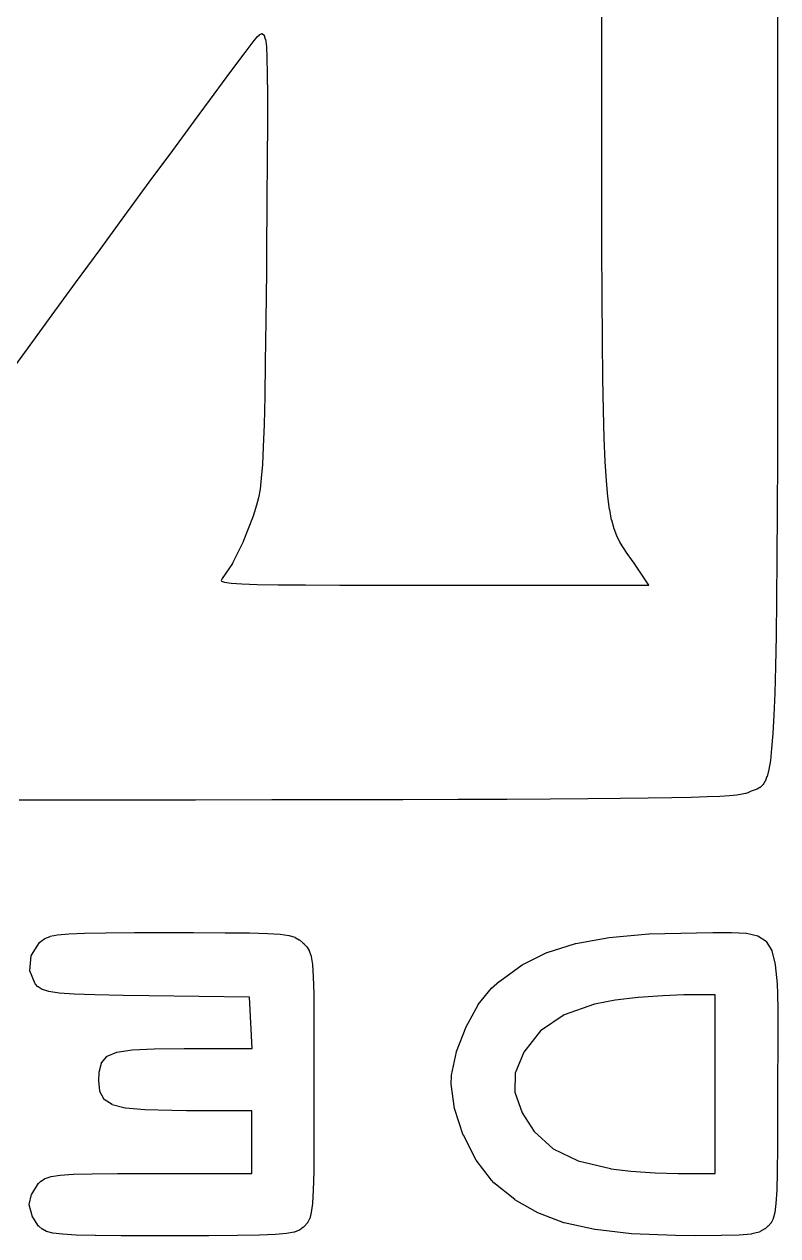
# Model space of a CAD drawing. Extents: x 92.1 to 192.1, y -135.1 to -45.9.
# Drawn here: x 175.93 to 179.62, y -63.04 to -57.11 of the extents above; entities that cross this region are included whole.
import ezdxf

# ---------------------------------------------------------------- set-up
doc = ezdxf.new("R2010")
doc.units = 0
doc.header["$MEASUREMENT"] = 0
doc.layers.add('BLACK', color=7, linetype='CONTINUOUS')

msp = doc.modelspace()

# ---------------------------------------------------------------- linework, layer by layer
at = {"layer": 'BLACK', "linetype": 'CONTINUOUS'}
for p, q in [((178.754, -57.2504), (178.754, -56.8575)), ((179.614, -56.929), (179.614, -57.4094)), ((177.049, -57.1929), (177.07, -57.167)), ((177.07, -57.1665), (177.079, -57.1578)), ((177.07, -57.1668), (177.07, -57.1665)), ((177.07, -57.167), (177.07, -57.1668)), ((177.079, -57.1578), (177.08, -57.1574)), ((177.08, -57.1574), (177.081, -57.1569)), ((177.081, -57.1569), (177.089, -57.1528)), ((177.089, -57.1527), (177.09, -57.1525)), ((177.089, -57.1528), (177.089, -57.1527)), ((177.089, -57.1528), (177.089, -57.1528)), ((177.09, -57.1525), (177.091, -57.1523)), ((177.091, -57.1523), (177.091, -57.1524)), ((177.091, -57.1524), (177.091, -57.1523)), ((177.091, -57.1523), (177.092, -57.1524)), ((177.092, -57.1524), (177.093, -57.1525)), ((177.093, -57.1525), (177.093, -57.1525)), ((177.093, -57.1525), (177.093, -57.1526)), ((177.093, -57.1526), (177.093, -57.1529)), ((177.093, -57.1529), (177.094, -57.1532)), ((177.094, -57.1532), (177.094, -57.1533)), ((177.094, -57.1533), (177.094, -57.1534)), ((177.094, -57.1534), (177.101, -57.1586)), ((177.101, -57.1586), (177.102, -57.1591)), ((177.102, -57.1591), (177.102, -57.1596)), ((177.102, -57.1596), (177.102, -57.1598)), ((177.102, -57.1598), (177.102, -57.1599)), ((177.102, -57.1599), (177.103, -57.1605)), ((177.103, -57.1605), (177.103, -57.1612)), ((177.103, -57.1612), (177.108, -57.1794)), ((177.005, -57.2515), (177.049, -57.1931)), ((177.049, -57.193), (177.049, -57.1929)), ((177.049, -57.1931), (177.049, -57.193)), ((177.108, -57.1794), (177.108, -57.1798)), ((177.108, -57.1798), (177.109, -57.1802)), ((177.109, -57.1802), (177.113, -57.2149)), ((177.113, -57.2149), (177.113, -57.2151)), ((177.113, -57.2151), (177.113, -57.2153)), ((177.113, -57.2153), (177.115, -57.2702)), ((176.94, -57.338), (177.005, -57.2515)), ((177.005, -57.2515), (177.005, -57.2515)), ((177.005, -57.2515), (177.005, -57.2515)), ((177.115, -57.2702), (177.115, -57.2702)), ((177.115, -57.2702), (177.115, -57.2703)), ((177.115, -57.2703), (177.117, -57.349)), ((178.754, -57.6027), (178.754, -57.2504)), ((178.754, -57.2504), (178.754, -57.2504)), ((176.858, -57.4485), (176.94, -57.3381)), ((176.94, -57.3381), (176.94, -57.338)), ((176.94, -57.338), (176.94, -57.338)), ((177.117, -57.349), (177.117, -57.349)), ((177.117, -57.349), (177.117, -57.349)), ((177.117, -57.349), (177.118, -57.4551)), ((179.614, -57.4094), (179.614, -57.8485)), ((176.762, -57.5785), (176.858, -57.4485)), ((176.858, -57.4485), (176.858, -57.4485)), ((176.858, -57.4485), (176.858, -57.4485)), ((177.118, -57.4551), (177.118, -57.4551)), ((177.118, -57.4551), (177.118, -57.4551)), ((177.118, -57.4551), (177.118, -57.5921)), ((176.655, -57.7237), (176.762, -57.5785)), ((176.762, -57.5785), (176.762, -57.5785)), ((176.762, -57.5785), (176.762, -57.5785)), ((177.118, -57.5921), (177.117, -57.7636)), ((177.118, -57.5921), (177.118, -57.5921)), ((177.118, -57.5921), (177.118, -57.5921)), ((178.754, -57.9168), (178.754, -57.6027)), ((178.754, -57.6027), (178.754, -57.6027)), ((176.54, -57.8801), (176.655, -57.7238)), ((176.655, -57.7238), (176.655, -57.7237)), ((176.655, -57.7238), (176.655, -57.7238)), ((177.117, -57.7636), (177.115, -57.9733)), ((177.117, -57.7636), (177.117, -57.7636)), ((177.117, -57.7636), (177.117, -57.7636)), ((176.421, -58.0431), (176.54, -57.8801)), ((176.54, -57.8801), (176.54, -57.8801)), ((176.54, -57.8801), (176.54, -57.8801)), ((179.614, -57.8485), (179.614, -57.8485)), ((179.614, -57.8485), (179.614, -58.2481)), ((178.755, -58.195), (178.754, -57.9168)), ((178.754, -57.9168), (178.754, -57.9168)), ((178.754, -57.9168), (178.754, -57.9168)), ((177.115, -57.9733), (177.113, -58.2247)), ((177.115, -57.9733), (177.115, -57.9733)), ((176.3, -58.2086), (176.421, -58.0431)), ((176.421, -58.0431), (176.421, -58.0431)), ((176.421, -58.0431), (176.421, -58.0431)), ((176.18, -58.3722), (176.3, -58.2086)), ((176.3, -58.2086), (176.3, -58.2086)), ((176.3, -58.2086), (176.3, -58.2086)), ((177.113, -58.2247), (177.113, -58.2247)), ((177.113, -58.2247), (177.113, -58.3145)), ((178.756, -58.4399), (178.755, -58.195)), ((178.755, -58.195), (178.755, -58.195)), ((178.755, -58.195), (178.755, -58.195)), ((179.614, -58.2481), (179.614, -58.2481)), ((179.614, -58.2481), (179.614, -58.6102)), ((177.113, -58.3145), (177.11, -58.5578)), ((177.113, -58.3145), (177.113, -58.3145)), ((176.065, -58.5298), (176.18, -58.3722)), ((176.18, -58.3722), (176.18, -58.3722)), ((178.757, -58.6537), (178.756, -58.4399)), ((178.756, -58.4399), (178.756, -58.4399)), ((178.756, -58.4399), (178.756, -58.4399)), ((175.958, -58.6769), (176.065, -58.5298)), ((176.065, -58.5298), (176.065, -58.5298)), ((176.065, -58.5298), (176.065, -58.5298)), ((177.11, -58.5578), (177.108, -58.7613)), ((177.11, -58.5578), (177.11, -58.5578)), ((177.11, -58.5578), (177.11, -58.5578)), ((178.759, -58.8389), (178.757, -58.6537)), ((178.757, -58.6537), (178.757, -58.6537)), ((178.757, -58.6537), (178.757, -58.6537)), ((179.614, -58.6102), (179.614, -58.6102)), ((179.614, -58.6102), (179.614, -58.9366)), ((175.862, -58.8094), (175.958, -58.6769)), ((175.958, -58.6769), (175.958, -58.6769)), ((175.958, -58.6769), (175.958, -58.6769)), ((177.108, -58.7613), (177.105, -58.9292)), ((177.108, -58.7613), (177.108, -58.7613)), ((177.108, -58.7613), (177.108, -58.7613)), ((178.762, -58.9978), (178.759, -58.8389)), ((178.759, -58.8389), (178.759, -58.8389)), ((178.759, -58.8389), (178.759, -58.8389)), ((177.105, -58.9292), (177.102, -59.0657)), ((177.105, -58.9292), (177.105, -58.9292)), ((177.105, -58.9292), (177.105, -58.9292)), ((179.614, -58.9366), (179.613, -59.2293)), ((179.614, -58.9366), (179.614, -58.9366)), ((178.766, -59.1328), (178.762, -58.9978)), ((178.762, -58.9978), (178.762, -58.9978)), ((178.762, -58.9978), (178.762, -58.9978)), ((177.102, -59.0658), (177.098, -59.175)), ((177.102, -59.0657), (177.102, -59.0657)), ((177.102, -59.0657), (177.102, -59.0658)), ((178.766, -59.1329), (178.766, -59.1328)), ((178.771, -59.2464), (178.766, -59.1329)), ((178.766, -59.1329), (178.766, -59.1329)), ((177.098, -59.1751), (177.094, -59.2614)), ((177.098, -59.175), (177.098, -59.1751)), ((177.098, -59.1751), (177.098, -59.1751)), ((178.771, -59.2465), (178.771, -59.2464)), ((178.777, -59.3409), (178.771, -59.2465)), ((178.771, -59.2465), (178.771, -59.2465)), ((179.613, -59.2293), (179.612, -59.49)), ((179.613, -59.2293), (179.613, -59.2293)), ((179.613, -59.2293), (179.613, -59.2293)), ((177.094, -59.2615), (177.088, -59.3289)), ((177.094, -59.2614), (177.094, -59.2614)), ((177.094, -59.2614), (177.094, -59.2615)), ((177.088, -59.3291), (177.082, -59.3819)), ((177.088, -59.3289), (177.088, -59.329)), ((177.088, -59.329), (177.088, -59.3291)), ((178.777, -59.341), (178.777, -59.3409)), ((178.784, -59.4187), (178.777, -59.341)), ((178.777, -59.341), (178.777, -59.341)), ((177.074, -59.4248), (177.064, -59.4609)), ((177.082, -59.3822), (177.074, -59.4245)), ((177.074, -59.4245), (177.074, -59.4247)), ((177.074, -59.4247), (177.074, -59.4248)), ((177.082, -59.3819), (177.082, -59.3821)), ((177.082, -59.3821), (177.082, -59.3822)), ((178.784, -59.4188), (178.784, -59.4187)), ((178.784, -59.4189), (178.784, -59.4188)), ((178.792, -59.4823), (178.784, -59.4189)), ((177.064, -59.4611), (177.048, -59.5142)), ((177.064, -59.4609), (177.064, -59.461)), ((177.064, -59.461), (177.064, -59.4611)), ((178.793, -59.4824), (178.792, -59.4823)), ((178.793, -59.4825), (178.793, -59.4824)), ((178.802, -59.5339), (178.793, -59.4825)), ((177.048, -59.5145), (177, -59.639)), ((177.048, -59.5142), (177.048, -59.5143)), ((177.048, -59.5143), (177.048, -59.5145)), ((178.803, -59.5341), (178.802, -59.5339)), ((178.803, -59.5343), (178.803, -59.5341)), ((178.814, -59.5761), (178.803, -59.5343)), ((179.612, -59.49), (179.611, -59.7206)), ((179.612, -59.49), (179.612, -59.49)), ((179.612, -59.49), (179.612, -59.49)), ((178.814, -59.5763), (178.814, -59.5761)), ((178.814, -59.5766), (178.814, -59.5763)), ((178.827, -59.6112), (178.814, -59.5766)), ((177, -59.6395), (176.948, -59.7455)), ((177, -59.639), (177, -59.6392)), ((177, -59.6392), (177, -59.6395)), ((178.828, -59.6114), (178.827, -59.6112)), ((178.828, -59.6117), (178.828, -59.6114)), ((178.843, -59.6415), (178.828, -59.6117)), ((178.843, -59.6417), (178.843, -59.6415)), ((178.843, -59.6419), (178.843, -59.6417)), ((178.86, -59.6693), (178.843, -59.6419)), ((178.86, -59.6694), (178.86, -59.6693)), ((178.86, -59.6695), (178.86, -59.6694)), ((178.879, -59.6969), (178.86, -59.6695)), ((178.879, -59.697), (178.879, -59.6969)), ((178.9, -59.7267), (178.879, -59.697)), ((178.879, -59.697), (178.879, -59.697)), ((179.611, -59.7206), (179.609, -59.9231)), ((179.611, -59.7206), (179.611, -59.7206)), ((179.611, -59.7206), (179.611, -59.7206)), ((176.948, -59.7461), (176.897, -59.8206)), ((176.948, -59.7455), (176.948, -59.7458)), ((176.948, -59.7458), (176.948, -59.7461)), ((178.912, -59.7445), (178.9, -59.7267)), ((178.985, -59.8525), (178.912, -59.7445)), ((176.895, -59.8234), (176.892, -59.8292)), ((176.892, -59.8292), (176.894, -59.8325)), ((176.894, -59.8325), (176.909, -59.8377)), ((176.897, -59.821), (176.895, -59.8234)), ((176.897, -59.8206), (176.897, -59.8208)), ((176.897, -59.8208), (176.897, -59.821)), ((176.909, -59.8377), (176.941, -59.8422)), ((176.941, -59.8422), (176.993, -59.8458)), ((176.993, -59.8458), (177.068, -59.8484)), ((177.068, -59.8484), (177.171, -59.8503)), ((177.171, -59.8503), (177.171, -59.8503)), ((177.171, -59.8503), (177.305, -59.8515)), ((177.305, -59.8515), (177.305, -59.8515)), ((177.305, -59.8515), (177.473, -59.8521)), ((177.473, -59.8521), (177.678, -59.8524)), ((177.678, -59.8524), (177.926, -59.8525)), ((177.926, -59.8525), (178.985, -59.8525)), ((179.609, -59.9231), (179.607, -60.0993)), ((179.609, -59.9231), (179.609, -59.9231)), ((179.609, -59.9231), (179.609, -59.9231)), ((179.607, -60.0993), (179.604, -60.2511)), ((179.607, -60.0993), (179.607, -60.0993)), ((179.607, -60.0993), (179.607, -60.0993)), ((179.604, -60.2511), (179.6, -60.3804)), ((179.604, -60.2511), (179.604, -60.2511)), ((179.604, -60.2511), (179.604, -60.2511)), ((179.6, -60.3804), (179.596, -60.489)), ((179.6, -60.3804), (179.6, -60.3804)), ((179.6, -60.3804), (179.6, -60.3804)), ((179.596, -60.4891), (179.591, -60.5789)), ((179.596, -60.489), (179.596, -60.4891)), ((179.596, -60.4891), (179.596, -60.4891)), ((179.591, -60.579), (179.585, -60.6519)), ((179.591, -60.5789), (179.591, -60.579)), ((179.591, -60.579), (179.591, -60.579)), ((179.585, -60.6521), (179.579, -60.71)), ((179.585, -60.6519), (179.585, -60.652)), ((179.585, -60.652), (179.585, -60.6521)), ((179.579, -60.7102), (179.571, -60.755)), ((179.579, -60.71), (179.579, -60.7101)), ((179.579, -60.7101), (179.579, -60.7102)), ((179.562, -60.7895), (179.553, -60.8135)), ((179.563, -60.7888), (179.562, -60.7891)), ((179.562, -60.7891), (179.562, -60.7895)), ((179.571, -60.7554), (179.563, -60.7888)), ((179.571, -60.755), (179.571, -60.7552)), ((179.571, -60.7552), (179.571, -60.7554)), ((179.515, -60.8511), (179.5, -60.8563)), ((179.528, -60.8436), (179.515, -60.8507)), ((179.515, -60.8507), (179.515, -60.8509)), ((179.515, -60.8509), (179.515, -60.8511)), ((179.529, -60.8432), (179.528, -60.8436)), ((179.541, -60.8319), (179.529, -60.8429)), ((179.529, -60.8429), (179.529, -60.8432)), ((179.542, -60.831), (179.541, -60.8314)), ((179.541, -60.8314), (179.541, -60.8319)), ((179.552, -60.8144), (179.542, -60.831)), ((179.553, -60.8139), (179.552, -60.8144)), ((179.553, -60.8135), (179.553, -60.8139)), ((176.355, -60.9048), (175.904, -60.905)), ((176.766, -60.9045), (176.355, -60.9048)), ((176.355, -60.9048), (176.355, -60.9048)), ((177.139, -60.9041), (176.766, -60.9045)), ((176.766, -60.9045), (176.766, -60.9045)), ((177.477, -60.9036), (177.139, -60.9041)), ((177.139, -60.9041), (177.139, -60.9041)), ((177.78, -60.9029), (177.477, -60.9036)), ((177.477, -60.9036), (177.477, -60.9036)), ((178.05, -60.9021), (177.78, -60.9029)), ((177.78, -60.9029), (177.78, -60.9029)), ((178.29, -60.9012), (178.05, -60.9021)), ((178.05, -60.9021), (178.05, -60.9021)), ((178.502, -60.9001), (178.29, -60.9012)), ((178.29, -60.9012), (178.29, -60.9012)), ((178.29, -60.9012), (178.29, -60.9012)), ((178.686, -60.8988), (178.502, -60.9001)), ((178.502, -60.9001), (178.502, -60.9001)), ((178.502, -60.9001), (178.502, -60.9001)), ((178.845, -60.8973), (178.686, -60.8988)), ((178.686, -60.8988), (178.686, -60.8988)), ((178.686, -60.8988), (178.686, -60.8988)), ((178.981, -60.8956), (178.845, -60.8973)), ((178.845, -60.8973), (178.845, -60.8973)), ((178.845, -60.8973), (178.845, -60.8973)), ((179.096, -60.8937), (178.981, -60.8956)), ((178.981, -60.8956), (178.981, -60.8956)), ((178.981, -60.8956), (178.981, -60.8956)), ((179.192, -60.8915), (179.096, -60.8937)), ((179.096, -60.8937), (179.096, -60.8937)), ((179.096, -60.8937), (179.096, -60.8937)), ((179.269, -60.8891), (179.192, -60.8915)), ((179.192, -60.8915), (179.192, -60.8915)), ((179.192, -60.8915), (179.192, -60.8915)), ((179.331, -60.8863), (179.269, -60.8891)), ((179.269, -60.8891), (179.269, -60.889)), ((179.269, -60.889), (179.269, -60.8891)), ((179.379, -60.8833), (179.331, -60.8863)), ((179.331, -60.8863), (179.331, -60.8863)), ((179.331, -60.8863), (179.331, -60.8863)), ((179.415, -60.88), (179.379, -60.8833)), ((179.379, -60.8833), (179.379, -60.8833)), ((179.379, -60.8833), (179.379, -60.8833)), ((179.441, -60.8764), (179.415, -60.88)), ((179.415, -60.88), (179.415, -60.88)), ((179.415, -60.88), (179.415, -60.88)), ((179.458, -60.8724), (179.441, -60.8763)), ((179.441, -60.8763), (179.441, -60.8763)), ((179.441, -60.8763), (179.441, -60.8764)), ((179.459, -60.8722), (179.458, -60.8724)), ((179.468, -60.8688), (179.459, -60.8721)), ((179.459, -60.8721), (179.459, -60.8722)), ((179.485, -60.8616), (179.468, -60.8687)), ((179.468, -60.8687), (179.468, -60.8688)), ((179.468, -60.8688), (179.468, -60.8688)), ((179.5, -60.8564), (179.485, -60.8616)), ((179.5, -60.8563), (179.5, -60.8564)), ((179.5, -60.8564), (179.5, -60.8564)), ((176.056, -61.5713), (176.092, -61.5642)), ((176.092, -61.5641), (176.146, -61.5592)), ((176.092, -61.5642), (176.092, -61.5641)), ((176.092, -61.5642), (176.092, -61.5642)), ((176.146, -61.5592), (176.223, -61.556)), ((176.146, -61.5592), (176.146, -61.5592)), ((176.146, -61.5592), (176.146, -61.5592)), ((176.223, -61.556), (176.328, -61.5543)), ((176.223, -61.556), (176.223, -61.5561)), ((176.223, -61.5561), (176.223, -61.556)), ((176.328, -61.5543), (176.468, -61.5536)), ((176.328, -61.5543), (176.328, -61.5543)), ((176.328, -61.5543), (176.328, -61.5543)), ((176.468, -61.5536), (176.647, -61.5534)), ((176.468, -61.5536), (176.468, -61.5536)), ((176.468, -61.5536), (176.468, -61.5536)), ((176.647, -61.5534), (176.647, -61.5534)), ((176.647, -61.5534), (176.647, -61.5534)), ((176.647, -61.5534), (176.757, -61.5534)), ((176.757, -61.5534), (176.757, -61.5534)), ((176.757, -61.5534), (176.757, -61.5534)), ((176.757, -61.5534), (176.912, -61.5538)), ((176.912, -61.5538), (176.912, -61.5538)), ((176.912, -61.5538), (176.912, -61.5538)), ((176.912, -61.5538), (177.03, -61.555)), ((177.03, -61.555), (177.03, -61.555)), ((177.03, -61.555), (177.03, -61.555)), ((177.03, -61.555), (177.118, -61.5574)), ((177.118, -61.5574), (177.118, -61.5574)), ((177.118, -61.5574), (177.118, -61.5574)), ((177.118, -61.5574), (177.18, -61.5614)), ((177.18, -61.5614), (177.181, -61.5615)), ((177.181, -61.5615), (177.181, -61.5615)), ((177.181, -61.5615), (177.223, -61.5676)), ((178.791, -61.5765), (178.985, -61.5598)), ((178.985, -61.5598), (178.985, -61.5598)), ((178.985, -61.5598), (178.986, -61.5598)), ((178.986, -61.5598), (179.218, -61.5542)), ((179.218, -61.5542), (179.297, -61.5534)), ((179.218, -61.5542), (179.218, -61.5542)), ((179.218, -61.5542), (179.218, -61.5542)), ((179.297, -61.5534), (179.389, -61.5526)), ((179.297, -61.5534), (179.297, -61.5534)), ((179.297, -61.5534), (179.297, -61.5534)), ((179.389, -61.5526), (179.389, -61.5526)), ((179.389, -61.5526), (179.461, -61.5562)), ((179.389, -61.5526), (179.389, -61.5526)), ((179.461, -61.5562), (179.462, -61.5563)), ((179.462, -61.5563), (179.462, -61.5563)), ((179.462, -61.5563), (179.517, -61.5689)), ((175.964, -61.6643), (176.003, -61.6019)), ((176.003, -61.6019), (176.004, -61.6014)), ((176.004, -61.6009), (176.011, -61.595)), ((176.004, -61.6014), (176.004, -61.6009)), ((176.011, -61.5947), (176.029, -61.5819)), ((176.011, -61.5949), (176.011, -61.5947)), ((176.011, -61.595), (176.011, -61.5949)), ((176.029, -61.5819), (176.03, -61.5817)), ((176.03, -61.5814), (176.055, -61.5716)), ((176.03, -61.5817), (176.03, -61.5814)), ((176.055, -61.5715), (176.056, -61.5713)), ((176.055, -61.5716), (176.055, -61.5715)), ((177.223, -61.5676), (177.224, -61.5677)), ((177.224, -61.5677), (177.224, -61.5678)), ((177.224, -61.5678), (177.253, -61.5764)), ((177.253, -61.5764), (177.253, -61.5766)), ((177.253, -61.5766), (177.254, -61.5768)), ((177.254, -61.5768), (177.274, -61.5884)), ((177.274, -61.5884), (177.274, -61.5887)), ((177.274, -61.5887), (177.275, -61.589)), ((177.275, -61.589), (177.292, -61.6039)), ((177.292, -61.6039), (177.292, -61.604)), ((177.292, -61.604), (177.292, -61.6041)), ((177.292, -61.6041), (177.296, -61.6074)), ((177.296, -61.6074), (177.296, -61.6075)), ((177.296, -61.6075), (177.296, -61.6076)), ((177.296, -61.6076), (177.311, -61.6228)), ((177.311, -61.6228), (177.311, -61.6232)), ((177.311, -61.6232), (177.311, -61.6236)), ((177.311, -61.6236), (177.323, -61.6417)), ((178.487, -61.6503), (178.626, -61.6062)), ((178.626, -61.6061), (178.627, -61.606)), ((178.626, -61.6062), (178.626, -61.6061)), ((178.627, -61.606), (178.79, -61.5765)), ((178.79, -61.5765), (178.79, -61.5765)), ((178.79, -61.5765), (178.791, -61.5765)), ((179.517, -61.5689), (179.517, -61.5689)), ((179.517, -61.5689), (179.517, -61.5689)), ((179.517, -61.5689), (179.518, -61.5693)), ((179.518, -61.5693), (179.518, -61.5696)), ((179.518, -61.5696), (179.518, -61.5696)), ((179.518, -61.5696), (179.518, -61.5696)), ((179.518, -61.5696), (179.558, -61.5958)), ((179.558, -61.5958), (179.558, -61.596)), ((179.558, -61.596), (179.558, -61.5961)), ((179.558, -61.5961), (179.558, -61.5966)), ((179.558, -61.5966), (179.559, -61.597)), ((179.559, -61.597), (179.559, -61.5972)), ((179.559, -61.5972), (179.559, -61.5974)), ((179.559, -61.5974), (179.586, -61.6416)), ((175.956, -61.7382), (175.963, -61.6665)), ((175.963, -61.6649), (175.964, -61.6646)), ((175.963, -61.6654), (175.963, -61.6649)), ((175.963, -61.6659), (175.963, -61.6654)), ((175.963, -61.6662), (175.963, -61.6659)), ((175.963, -61.6665), (175.963, -61.6662)), ((175.964, -61.6646), (175.964, -61.6643)), ((177.323, -61.6417), (177.323, -61.6423)), ((177.323, -61.6423), (177.323, -61.6428)), ((177.323, -61.6428), (177.332, -61.6692)), ((177.332, -61.6692), (177.332, -61.6696)), ((177.332, -61.6696), (177.332, -61.67)), ((177.332, -61.67), (177.338, -61.7099)), ((178.365, -61.7111), (178.486, -61.6506)), ((178.486, -61.6506), (178.487, -61.6505)), ((178.487, -61.6505), (178.487, -61.6503)), ((179.586, -61.6416), (179.586, -61.6423)), ((179.586, -61.6423), (179.586, -61.643)), ((179.586, -61.643), (179.603, -61.7099)), ((175.956, -61.7386), (175.956, -61.7382)), ((175.956, -61.7389), (175.956, -61.7386)), ((175.956, -61.7394), (175.956, -61.7389)), ((175.956, -61.74), (175.956, -61.7394)), ((175.956, -61.7403), (175.956, -61.74)), ((175.956, -61.7406), (175.956, -61.7403)), ((175.982, -61.8043), (175.956, -61.7406)), ((177.338, -61.7099), (177.338, -61.7101)), ((177.338, -61.7101), (177.338, -61.7103)), ((177.338, -61.7103), (177.342, -61.7692)), ((178.255, -61.7903), (178.364, -61.7115)), ((178.364, -61.7115), (178.365, -61.7114)), ((178.365, -61.7114), (178.365, -61.7111)), ((179.603, -61.7099), (179.603, -61.7102)), ((179.603, -61.7102), (179.603, -61.7106)), ((179.603, -61.7106), (179.612, -61.8046)), ((177.342, -61.7692), (177.342, -61.7693)), ((177.342, -61.7693), (177.342, -61.7693)), ((177.342, -61.7693), (177.345, -61.8523)), ((178.215, -61.8248), (178.254, -61.7906)), ((178.254, -61.7904), (178.255, -61.7903)), ((178.254, -61.7906), (178.254, -61.7904)), ((175.983, -61.805), (175.982, -61.8043)), ((175.982, -61.8043), (175.982, -61.8043)), ((175.982, -61.8043), (175.982, -61.8043)), ((175.983, -61.8057), (175.983, -61.805)), ((175.983, -61.8058), (175.983, -61.8057)), ((175.995, -61.8187), (175.983, -61.8058)), ((175.983, -61.8058), (175.983, -61.8058)), ((175.996, -61.819), (175.995, -61.8187)), ((175.996, -61.8194), (175.996, -61.819)), ((176.016, -61.8319), (175.996, -61.8194)), ((176.016, -61.8322), (176.016, -61.8319)), ((176.017, -61.8325), (176.016, -61.8322)), ((176.049, -61.8421), (176.017, -61.8325)), ((176.049, -61.8423), (176.049, -61.8421)), ((176.049, -61.8421), (176.049, -61.8421)), ((176.099, -61.8495), (176.049, -61.8423)), ((176.172, -61.8549), (176.099, -61.8495)), ((176.099, -61.8495), (176.099, -61.8495)), ((176.099, -61.8495), (176.099, -61.8495)), ((176.274, -61.8588), (176.172, -61.8549)), ((176.172, -61.8549), (176.172, -61.8549)), ((176.172, -61.8549), (176.172, -61.8549)), ((176.412, -61.8617), (176.274, -61.8588)), ((176.274, -61.8588), (176.274, -61.8588)), ((176.274, -61.8588), (176.274, -61.8588)), ((176.538, -61.8634), (176.412, -61.8617)), ((176.412, -61.8617), (176.412, -61.8617)), ((176.412, -61.8617), (176.412, -61.8617)), ((177.345, -61.8523), (177.345, -61.8524)), ((177.345, -61.8524), (177.345, -61.8524)), ((177.345, -61.8524), (177.346, -61.9649)), ((178.149, -61.9054), (178.214, -61.8254)), ((178.214, -61.8254), (178.215, -61.8251)), ((178.215, -61.8251), (178.215, -61.8248)), ((179.155, -61.8582), (179.053, -61.8621)), ((179.161, -61.8582), (179.155, -61.8582)), ((179.309, -61.8582), (179.161, -61.8582)), ((179.309, -62.7327), (179.309, -61.8582)), ((179.612, -61.8046), (179.612, -61.8048)), ((179.612, -61.8048), (179.612, -61.8049)), ((179.612, -61.8049), (179.613, -61.8531)), ((179.613, -61.8531), (179.615, -61.9306)), ((177.031, -61.8695), (176.538, -61.8634)), ((176.538, -61.8634), (176.538, -61.8634)), ((176.538, -61.8634), (176.538, -61.8634)), ((177.037, -61.9952), (177.031, -61.8695)), ((178.09, -62.0147), (178.149, -61.9062)), ((178.149, -61.9058), (178.149, -61.9054)), ((178.149, -61.9062), (178.149, -61.9058)), ((178.719, -61.9033), (178.57, -61.9557)), ((178.819, -61.8847), (178.719, -61.9033)), ((178.932, -61.8716), (178.819, -61.8847)), ((179.053, -61.8621), (178.932, -61.8716)), ((177.346, -61.9649), (177.346, -61.9649)), ((177.346, -61.9649), (177.346, -61.9649)), ((177.346, -61.9649), (177.346, -62.1121)), ((178.57, -61.9557), (178.455, -62.0338)), ((179.615, -61.9306), (179.615, -61.9307)), ((179.615, -61.9307), (179.615, -61.9308)), ((179.615, -61.9308), (179.615, -62.0927)), ((177.044, -62.1204), (177.037, -61.9952)), ((178.044, -62.1357), (178.09, -62.0154)), ((178.09, -62.0151), (178.09, -62.0147)), ((178.09, -62.0154), (178.09, -62.0151)), ((178.455, -62.0338), (178.373, -62.1392)), ((179.615, -62.0927), (179.614, -62.2954)), ((179.615, -62.0927), (179.615, -62.0927)), ((179.615, -62.0927), (179.615, -62.0927)), ((176.334, -62.159), (176.381, -62.1389)), ((176.381, -62.1389), (176.382, -62.1387)), ((176.382, -62.1385), (176.456, -62.127)), ((176.382, -62.1387), (176.382, -62.1385)), ((176.456, -62.127), (176.457, -62.127)), ((176.457, -62.1269), (176.564, -62.1216)), ((176.457, -62.127), (176.457, -62.1269)), ((176.564, -62.1216), (176.711, -62.1204)), ((176.564, -62.1216), (176.564, -62.1216)), ((176.564, -62.1216), (176.564, -62.1216)), ((176.711, -62.1204), (176.711, -62.1204)), ((176.711, -62.1204), (176.711, -62.1204)), ((176.711, -62.1204), (177.044, -62.1204)), ((177.346, -62.1121), (177.346, -62.1121)), ((177.346, -62.1121), (177.346, -62.1121)), ((177.346, -62.1121), (177.346, -62.2994)), ((178.019, -62.2518), (178.044, -62.1364)), ((178.044, -62.1361), (178.044, -62.1357)), ((178.044, -62.1364), (178.044, -62.1361)), ((178.373, -62.1392), (178.331, -62.2407)), ((176.295, -62.2371), (176.306, -62.1932)), ((176.306, -62.1914), (176.307, -62.1912)), ((176.306, -62.1916), (176.306, -62.1914)), ((176.306, -62.1922), (176.306, -62.1916)), ((176.306, -62.1927), (176.306, -62.1922)), ((176.306, -62.193), (176.306, -62.1927)), ((176.306, -62.1932), (176.306, -62.193)), ((176.307, -62.1912), (176.332, -62.1604)), ((176.332, -62.1602), (176.333, -62.1599)), ((176.332, -62.1604), (176.332, -62.1602)), ((176.333, -62.1596), (176.334, -62.1592)), ((176.333, -62.1599), (176.333, -62.1596)), ((176.334, -62.1591), (176.334, -62.159)), ((176.334, -62.1592), (176.334, -62.1591)), ((176.293, -62.2787), (176.295, -62.238)), ((176.295, -62.2376), (176.295, -62.2371)), ((176.295, -62.238), (176.295, -62.2376)), ((178.017, -62.2951), (178.019, -62.2525)), ((178.019, -62.2522), (178.019, -62.2518)), ((178.019, -62.2525), (178.019, -62.2522)), ((178.331, -62.2407), (178.328, -62.335)), ((176.293, -62.2791), (176.293, -62.2787)), ((176.293, -62.2794), (176.293, -62.2791)), ((176.298, -62.3294), (176.293, -62.2794)), ((176.298, -62.3295), (176.298, -62.3294)), ((176.298, -62.3294), (176.298, -62.3294)), ((176.298, -62.3303), (176.298, -62.3295)), ((176.299, -62.331), (176.298, -62.3303)), ((176.299, -62.3311), (176.299, -62.331)), ((176.318, -62.3679), (176.299, -62.3311)), ((176.299, -62.3311), (176.299, -62.3311)), ((177.346, -62.2994), (177.346, -62.2994)), ((177.346, -62.2994), (177.346, -62.4456)), ((178.017, -62.2956), (178.017, -62.2951)), ((178.017, -62.2961), (178.017, -62.2956)), ((178.033, -62.4143), (178.017, -62.2961)), ((178.328, -62.335), (178.364, -62.4359)), ((179.614, -62.2954), (179.614, -62.2954)), ((179.614, -62.2954), (179.614, -62.4474)), ((176.318, -62.3683), (176.318, -62.3679)), ((176.318, -62.3686), (176.318, -62.3683)), ((176.318, -62.3689), (176.318, -62.3686)), ((176.319, -62.3693), (176.318, -62.3689)), ((176.319, -62.3695), (176.319, -62.3693)), ((176.319, -62.3698), (176.319, -62.3695)), ((176.358, -62.3954), (176.319, -62.3698)), ((176.358, -62.3957), (176.358, -62.3954)), ((176.359, -62.3961), (176.358, -62.3957)), ((176.423, -62.4124), (176.359, -62.3961)), ((176.424, -62.4125), (176.423, -62.4124)), ((176.423, -62.4124), (176.423, -62.4124)), ((176.519, -62.4214), (176.424, -62.4125)), ((176.651, -62.4249), (176.519, -62.4214)), ((176.519, -62.4214), (176.519, -62.4214)), ((176.519, -62.4214), (176.519, -62.4214)), ((176.723, -62.4252), (176.651, -62.4249)), ((176.651, -62.4249), (176.651, -62.4249)), ((176.651, -62.4249), (176.651, -62.4249)), ((177.042, -62.4252), (176.723, -62.4252)), ((176.723, -62.4252), (176.723, -62.4252)), ((176.723, -62.4252), (176.723, -62.4252)), ((177.042, -62.7327), (177.042, -62.4252)), ((177.346, -62.4456), (177.346, -62.4456)), ((177.346, -62.4456), (177.346, -62.4456)), ((177.346, -62.4456), (177.346, -62.6027)), ((178.033, -62.4147), (178.033, -62.4143)), ((178.033, -62.4152), (178.033, -62.4147)), ((178.076, -62.5442), (178.033, -62.4152)), ((178.364, -62.4359), (178.423, -62.5271)), ((179.614, -62.4474), (179.614, -62.4475)), ((179.614, -62.4475), (179.614, -62.4475)), ((179.614, -62.4475), (179.614, -62.604)), ((178.076, -62.5446), (178.076, -62.5442)), ((178.077, -62.5449), (178.076, -62.5446)), ((178.139, -62.6671), (178.077, -62.5449)), ((178.423, -62.5271), (178.516, -62.6113)), ((177.346, -62.6027), (177.345, -62.7237)), ((177.346, -62.6027), (177.346, -62.6027)), ((177.346, -62.6027), (177.346, -62.6027)), ((178.516, -62.6113), (178.638, -62.6707)), ((179.614, -62.604), (179.612, -62.7246)), ((179.614, -62.604), (179.614, -62.604)), ((179.614, -62.604), (179.614, -62.604)), ((178.139, -62.6674), (178.139, -62.6671)), ((178.14, -62.6678), (178.139, -62.6674)), ((178.214, -62.7653), (178.14, -62.6678)), ((178.638, -62.6707), (178.796, -62.7089)), ((176.031, -62.7564), (176.06, -62.7471)), ((176.06, -62.747), (176.061, -62.7469)), ((176.06, -62.7471), (176.06, -62.747)), ((176.061, -62.7469), (176.104, -62.7404)), ((176.104, -62.7404), (176.168, -62.7363)), ((176.104, -62.7404), (176.104, -62.7405)), ((176.104, -62.7405), (176.104, -62.7404)), ((176.168, -62.7363), (176.168, -62.7363)), ((176.168, -62.7363), (176.169, -62.7363)), ((176.169, -62.7363), (176.26, -62.7339)), ((176.26, -62.7339), (176.384, -62.7329)), ((176.26, -62.7339), (176.26, -62.7339)), ((176.26, -62.7339), (176.26, -62.7339)), ((176.384, -62.7329), (176.548, -62.7327)), ((176.384, -62.7329), (176.384, -62.7329)), ((176.384, -62.7329), (176.384, -62.7329)), ((176.548, -62.7327), (176.548, -62.7327)), ((176.548, -62.7327), (176.548, -62.7327)), ((176.548, -62.7327), (177.042, -62.7327)), ((177.345, -62.7238), (177.342, -62.8139)), ((177.345, -62.7237), (177.345, -62.7237)), ((177.345, -62.7237), (177.345, -62.7238)), ((178.796, -62.7089), (178.799, -62.7094)), ((178.799, -62.7094), (178.897, -62.721)), ((178.897, -62.721), (179.015, -62.7293)), ((179.015, -62.7293), (179.127, -62.7325)), ((179.127, -62.7325), (179.309, -62.7327)), ((179.612, -62.7246), (179.61, -62.8145)), ((179.612, -62.7246), (179.612, -62.7246)), ((179.612, -62.7246), (179.612, -62.7246)), ((175.965, -62.8344), (175.999, -62.7804)), ((175.999, -62.7804), (176, -62.7799)), ((176, -62.7794), (176.01, -62.7701)), ((176, -62.7799), (176, -62.7794)), ((176.01, -62.7699), (176.011, -62.7696)), ((176.01, -62.7701), (176.01, -62.7699)), ((176.011, -62.7696), (176.03, -62.7569)), ((176.03, -62.7569), (176.031, -62.7567)), ((176.031, -62.7567), (176.031, -62.7564)), ((178.214, -62.7655), (178.214, -62.7653)), ((178.214, -62.7658), (178.214, -62.7655)), ((178.226, -62.7776), (178.214, -62.7658)), ((178.226, -62.7777), (178.226, -62.7776)), ((178.226, -62.7779), (178.226, -62.7777)), ((178.328, -62.8606), (178.226, -62.7779)), ((175.953, -62.884), (175.964, -62.8359)), ((175.964, -62.8359), (175.965, -62.8352)), ((175.965, -62.8352), (175.965, -62.8344)), ((177.342, -62.8141), (177.338, -62.8787)), ((177.342, -62.8139), (177.342, -62.814)), ((177.342, -62.814), (177.342, -62.8141)), ((178.329, -62.8607), (178.328, -62.8606)), ((178.329, -62.861), (178.329, -62.8607)), ((178.441, -62.9255), (178.329, -62.861)), ((179.61, -62.8147), (179.606, -62.8791)), ((179.61, -62.8145), (179.61, -62.8146)), ((179.61, -62.8146), (179.61, -62.8147)), ((175.953, -62.8843), (175.953, -62.884)), ((175.953, -62.8847), (175.953, -62.8843)), ((175.953, -62.8852), (175.953, -62.8847)), ((175.953, -62.8857), (175.953, -62.8852)), ((175.953, -62.886), (175.953, -62.8857)), ((175.953, -62.8864), (175.953, -62.886)), ((175.969, -62.945), (175.953, -62.8864)), ((177.332, -62.9241), (177.325, -62.9535)), ((177.333, -62.9234), (177.332, -62.9238)), ((177.332, -62.9238), (177.332, -62.9241)), ((177.338, -62.8791), (177.333, -62.9234)), ((177.338, -62.8787), (177.338, -62.8789)), ((177.338, -62.8789), (177.338, -62.8791)), ((178.441, -62.9257), (178.441, -62.9255)), ((178.441, -62.9259), (178.441, -62.9257)), ((178.569, -62.9739), (178.441, -62.9259)), ((179.6, -62.9243), (179.592, -62.9536)), ((179.606, -62.8794), (179.6, -62.9236)), ((179.6, -62.9236), (179.6, -62.924)), ((179.6, -62.924), (179.6, -62.9243)), ((179.606, -62.8791), (179.606, -62.8792)), ((179.606, -62.8792), (179.606, -62.8794)), ((175.969, -62.9458), (175.969, -62.945)), ((175.97, -62.9466), (175.969, -62.9458)), ((175.999, -62.99), (175.97, -62.9466)), ((177.313, -62.9752), (177.3, -62.9904)), ((177.314, -62.9742), (177.313, -62.9747)), ((177.313, -62.9747), (177.313, -62.9752)), ((177.324, -62.9545), (177.314, -62.9742)), ((177.325, -62.9535), (177.324, -62.954)), ((177.324, -62.954), (177.324, -62.9545)), ((178.569, -62.974), (178.569, -62.9739)), ((178.57, -62.9741), (178.569, -62.974)), ((178.72, -63.0075), (178.57, -62.9741)), ((179.581, -62.9752), (179.568, -62.9904)), ((179.582, -62.9743), (179.581, -62.9747)), ((179.581, -62.9747), (179.581, -62.9752)), ((179.592, -62.9546), (179.582, -62.9743)), ((179.592, -62.9536), (179.592, -62.9541)), ((179.592, -62.9541), (179.592, -62.9546)), ((176, -62.9904), (175.999, -62.99)), ((176, -62.9909), (176, -62.9904)), ((176.016, -63.0046), (176, -62.9909)), ((176.016, -63.0049), (176.016, -63.0046)), ((176.017, -63.0052), (176.016, -63.0049)), ((176.037, -63.0158), (176.017, -63.0052)), ((176.038, -63.016), (176.037, -63.0158)), ((176.038, -63.0162), (176.038, -63.016)), ((176.069, -63.0242), (176.038, -63.0162)), ((176.069, -63.0243), (176.069, -63.0242)), ((176.069, -63.0242), (176.069, -63.0242)), ((176.115, -63.03), (176.069, -63.0243)), ((176.116, -63.03), (176.115, -63.03)), ((176.183, -63.0338), (176.116, -63.03)), ((176.116, -63.03), (176.116, -63.03)), ((176.183, -63.0338), (176.183, -63.0337)), ((176.183, -63.0337), (176.183, -63.0338)), ((176.276, -63.036), (176.183, -63.0338)), ((176.277, -63.036), (176.276, -63.036)), ((176.276, -63.036), (176.276, -63.036)), ((176.402, -63.0371), (176.277, -63.036)), ((176.565, -63.0375), (176.402, -63.0371)), ((176.402, -63.0371), (176.402, -63.0371)), ((176.402, -63.0371), (176.402, -63.0371)), ((176.65, -63.0375), (176.565, -63.0375)), ((176.565, -63.0375), (176.565, -63.0375)), ((176.565, -63.0375), (176.565, -63.0375)), ((176.831, -63.0373), (176.65, -63.0375)), ((176.65, -63.0375), (176.65, -63.0375)), ((176.972, -63.0366), (176.831, -63.0373)), ((176.831, -63.0373), (176.831, -63.0373)), ((176.831, -63.0373), (176.831, -63.0373)), ((177.079, -63.0349), (176.972, -63.0366)), ((176.972, -63.0366), (176.972, -63.0366)), ((176.972, -63.0366), (176.972, -63.0366)), ((177.157, -63.0319), (177.079, -63.0349)), ((177.079, -63.0349), (177.079, -63.0349)), ((177.079, -63.0349), (177.079, -63.0349)), ((177.212, -63.0271), (177.157, -63.0318)), ((177.157, -63.0318), (177.157, -63.0318)), ((177.157, -63.0318), (177.157, -63.0319)), ((177.249, -63.0201), (177.212, -63.027)), ((177.212, -63.027), (177.212, -63.027)), ((177.212, -63.027), (177.212, -63.0271)), ((177.25, -63.0199), (177.249, -63.0201)), ((177.274, -63.0105), (177.25, -63.0199)), ((177.25, -63.0199), (177.25, -63.0199)), ((177.275, -63.0101), (177.274, -63.0105)), ((177.292, -62.9976), (177.275, -63.0099)), ((177.275, -63.0099), (177.275, -63.0101)), ((177.293, -62.9973), (177.292, -62.9976)), ((177.3, -62.9908), (177.293, -62.9971)), ((177.293, -62.9971), (177.293, -62.9973)), ((177.3, -62.9904), (177.3, -62.9906)), ((177.3, -62.9906), (177.3, -62.9908)), ((178.721, -63.0076), (178.72, -63.0075)), ((178.72, -63.0075), (178.72, -63.0075)), ((178.9, -63.0278), (178.721, -63.0076)), ((179.115, -63.0367), (178.9, -63.0278)), ((178.9, -63.0278), (178.9, -63.0278)), ((178.9, -63.0278), (178.9, -63.0278)), ((179.213, -63.0375), (179.115, -63.0367)), ((179.115, -63.0367), (179.115, -63.0367)), ((179.115, -63.0367), (179.115, -63.0367)), ((179.338, -63.0369), (179.213, -63.0375)), ((179.213, -63.0375), (179.213, -63.0375)), ((179.213, -63.0375), (179.213, -63.0375)), ((179.339, -63.0369), (179.338, -63.0369)), ((179.338, -63.0369), (179.338, -63.0369)), ((179.426, -63.0344), (179.339, -63.0369)), ((179.427, -63.0343), (179.426, -63.0344)), ((179.486, -63.0289), (179.427, -63.0344)), ((179.427, -63.0344), (179.427, -63.0343)), ((179.487, -63.0287), (179.486, -63.0288)), ((179.486, -63.0288), (179.486, -63.0289)), ((179.525, -63.0192), (179.487, -63.0287)), ((179.526, -63.0189), (179.525, -63.0192)), ((179.552, -63.004), (179.526, -63.0187)), ((179.526, -63.0187), (179.526, -63.0189)), ((179.553, -63.0037), (179.552, -63.004)), ((179.567, -62.9909), (179.553, -63.0034)), ((179.553, -63.0034), (179.553, -63.0037)), ((179.568, -62.9904), (179.567, -62.9906)), ((179.567, -62.9906), (179.567, -62.9909))]:
    msp.add_line(p, q, dxfattribs=at)

doc.saveas('drawing.dxf')
